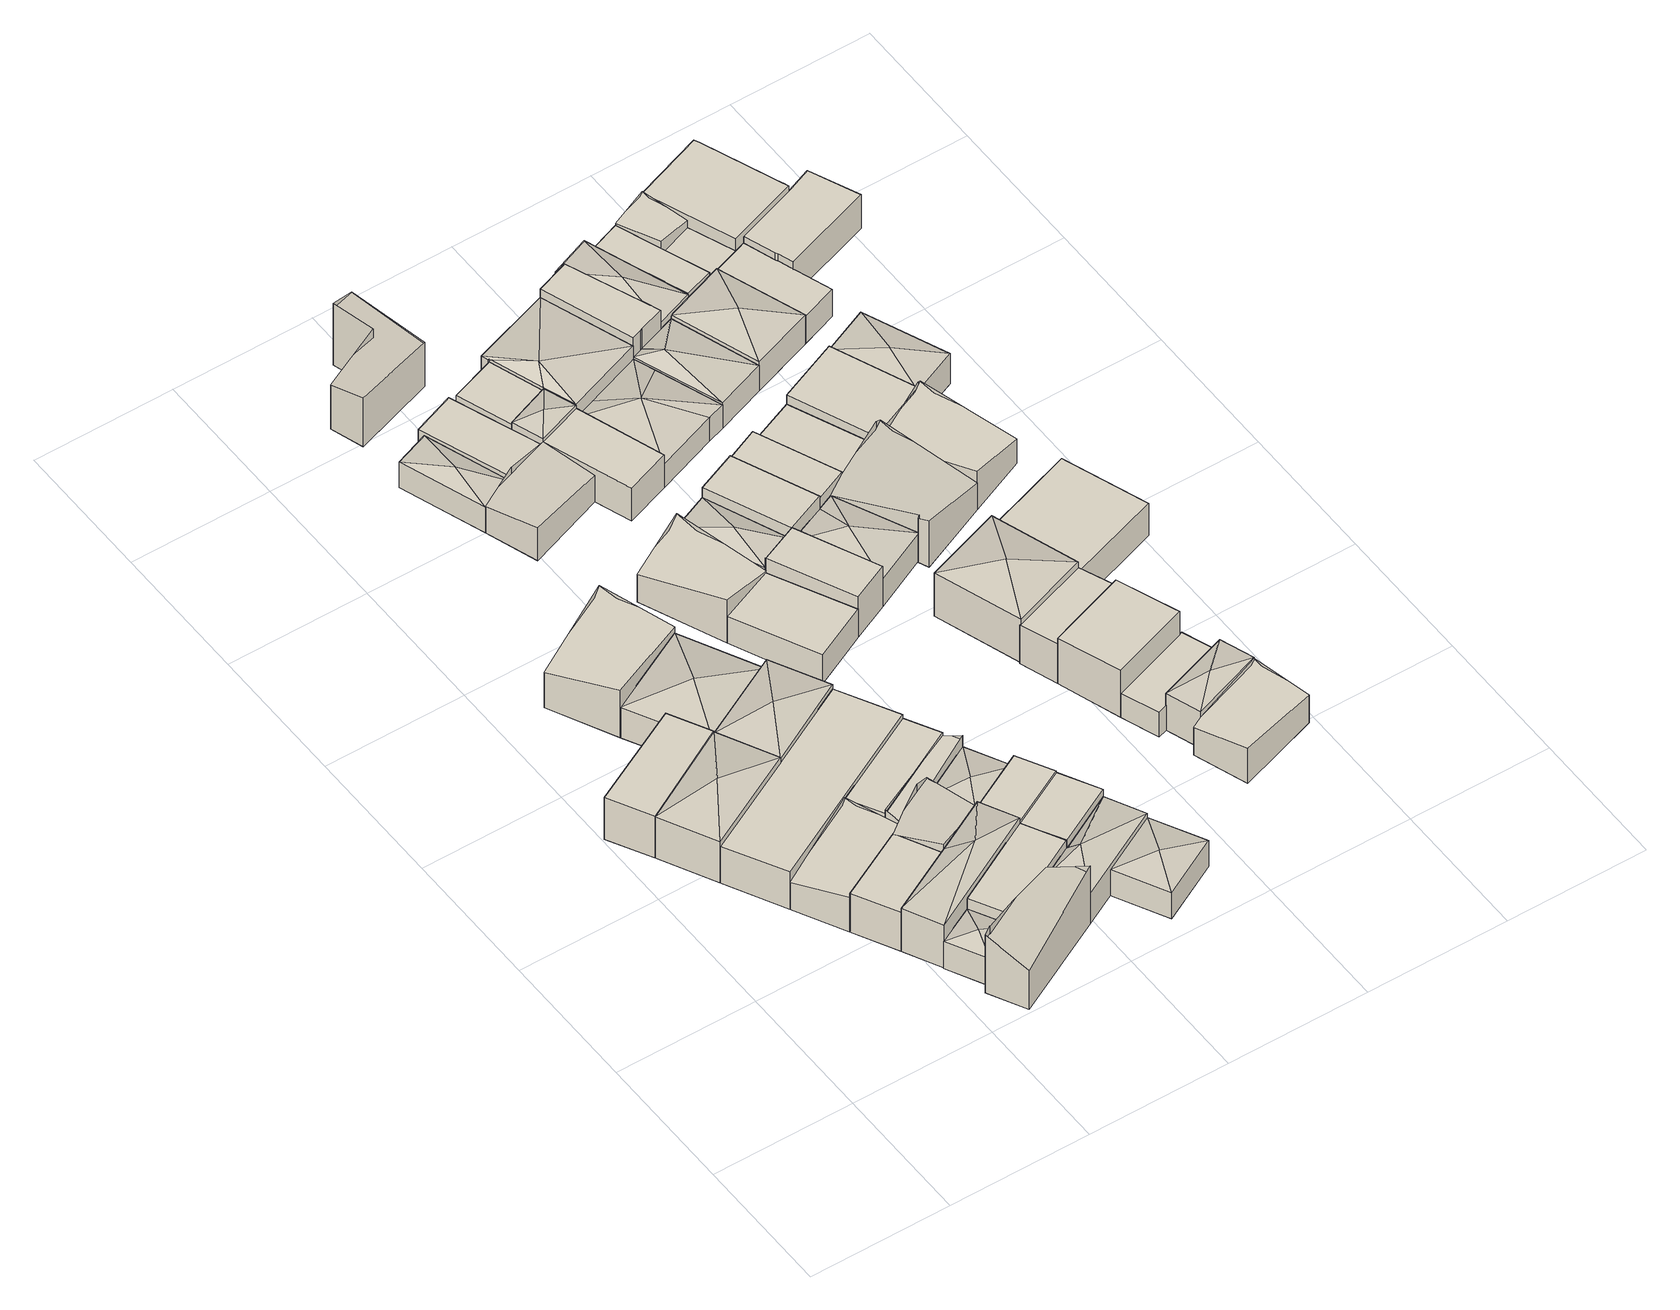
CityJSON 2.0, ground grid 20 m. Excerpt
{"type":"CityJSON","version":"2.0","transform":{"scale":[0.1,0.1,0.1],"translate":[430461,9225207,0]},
"CityObjects":{
"building1":{"type":"Building","attributes":{"Building Type":"Residential","Roof Shape":"flat","Roof Material":"Concrete Glazed Tile","Roof Material Code":1,"Roof Direction":"southwest","Building Height":7.22,"Roof Slope":7.1,"Footprint Area":100.06,"Solar PV Capacity Low":12.53,"Solar PV Capacity High":16.45,"Solar Annual Energy Low":18065,"Solar Annual Energy High":23808,"Suitable PV Area":74.79},"geometry":[{"type":"MultiSurface","lod":"2.2","boundaries":[[[0,1,2,3]],[[3,2,4,5]],[[2,1,6,4]],[[1,0,7,6]],[[0,3,5,7]],[[5,4,6,7]]]}]},
"building2":{"type":"Building","attributes":{"Building Type":"Residential","Roof Shape":"hip","Roof Material":"Concrete Glazed Tile","Roof Material Code":1,"Roof Direction":"southwest","Building Height":7.14,"Roof Slope":29,"Footprint Area":134.67,"Solar PV Capacity Low":16.86,"Solar PV Capacity High":22.15,"Solar Annual Energy Low":24314,"Solar Annual Energy High":32044,"Suitable PV Area":100.67},"geometry":[{"type":"MultiSurface","lod":"2.2","boundaries":[[[2,1,8,9]],[[9,8,10,11]],[[8,1,12,10]],[[1,2,13,12]],[[2,9,11,13]],[[11,10,14]],[[10,12,14]],[[12,13,14]],[[13,11,14]]]}]},
"building3":{"type":"Building","attributes":{"Building Type":"Residential","Roof Shape":"hip","Roof Material":"Concrete Glazed Tile","Roof Material Code":1,"Roof Direction":"southwest","Building Height":4.7,"Roof Slope":28.5,"Footprint Area":36.51,"Solar PV Capacity Low":4.57,"Solar PV Capacity High":6,"Solar Annual Energy Low":6592,"Solar Annual Energy High":8688,"Suitable PV Area":27.29},"geometry":[{"type":"MultiSurface","lod":"2.2","boundaries":[[[15,16,17,18]],[[18,17,19,20]],[[17,16,21,19]],[[16,15,22,21]],[[15,18,20,22]],[[20,19,23]],[[19,21,23]],[[21,22,23]],[[22,20,23]]]}]},
"building4":{"type":"Building","attributes":{"Building Type":"Residential","Roof Shape":"flat","Roof Material":"Concrete Glazed Tile","Roof Material Code":1,"Roof Direction":"southwest","Building Height":6.66,"Roof Slope":5.8,"Footprint Area":73.98,"Solar PV Capacity Low":9.26,"Solar PV Capacity High":12.17,"Solar Annual Energy Low":13357,"Solar Annual Energy High":17604,"Suitable PV Area":55.3},"geometry":[{"type":"MultiSurface","lod":"2.2","boundaries":[[[24,25,26,27]],[[27,26,28,29]],[[26,25,30,28]],[[25,24,31,30]],[[24,27,29,31]],[[29,28,30,31]]]}]},
"building5":{"type":"Building","attributes":{"Building Type":"Residential","Roof Shape":"gable","Roof Material":"Clay Tile Shingle","Roof Material Code":3,"Roof Direction":"southwest","Building Height":4.69,"Roof Slope":25.7,"Footprint Area":111.45,"Solar PV Capacity Low":13.95,"Solar PV Capacity High":18.33,"Solar Annual Energy Low":20122,"Solar Annual Energy High":26519,"Suitable PV Area":83.31},"geometry":[{"type":"MultiSurface","lod":"2.2","boundaries":[[[32,27,33,34]],[[34,33,35,36]],[[33,27,37,35]],[[27,32,38,37]],[[32,34,36,38]],[[36,35,37,38]]]}]},
"building6":{"type":"Building","attributes":{"Building Type":"Residential","Roof Shape":"gable","Roof Material":"Concrete Glazed Tile","Roof Material Code":1,"Roof Direction":"southwest","Building Height":6.76,"Roof Slope":34.3,"Footprint Area":91.23,"Solar PV Capacity Low":11.42,"Solar PV Capacity High":15,"Solar Annual Energy Low":16471,"Solar Annual Energy High":21708,"Suitable PV Area":68.2},"geometry":[{"type":"MultiSurface","lod":"2.2","boundaries":[[[39,17,16,40,41,42,43]],[[43,42,44,45]],[[42,41,46,44]],[[41,40,47,46]],[[40,16,48,47]],[[16,17,49,48]],[[17,39,50,49]],[[39,43,45,50]],[[45,44,46,47,48,49,50]]]}]},
"building7":{"type":"Building","attributes":{"Building Type":"Residential","Roof Shape":"hip","Roof Material":"Concrete Glazed Tile","Roof Material Code":1,"Roof Direction":"southwest","Building Height":7.37,"Roof Slope":28.5,"Footprint Area":110.51,"Solar PV Capacity Low":13.84,"Solar PV Capacity High":18.17,"Solar Annual Energy Low":19951,"Solar Annual Energy High":26294,"Suitable PV Area":82.6},"geometry":[{"type":"MultiSurface","lod":"2.2","boundaries":[[[51,25,24,52,53]],[[53,52,54,55]],[[52,24,56,54]],[[24,25,57,56]],[[25,51,58,57]],[[51,53,55,58]],[[55,54,59]],[[54,56,59]],[[56,57,59]],[[57,58,59]],[[58,55,59]]]}]},
"building8":{"type":"Building","attributes":{"Building Type":"Residential","Roof Shape":"shed","Roof Material":"Concrete Glazed Tile","Roof Material Code":1,"Roof Direction":"southwest","Building Height":6.06,"Roof Slope":10.7,"Footprint Area":266.44,"Solar PV Capacity Low":33.36,"Solar PV Capacity High":43.82,"Solar Annual Energy Low":48105,"Solar Annual Energy High":63398,"Suitable PV Area":199.17},"geometry":[{"type":"MultiSurface","lod":"2.2","boundaries":[[[8,32,60,61]],[[61,60,62,63]],[[60,32,64,62]],[[32,8,65,64]],[[8,61,63,65]],[[63,62,64,65]]]}]},
"building9":{"type":"Building","attributes":{"Building Type":"Residential","Roof Shape":"gable","Roof Material":"Clay Tile Shingle","Roof Material Code":3,"Roof Direction":"southwest","Building Height":6.12,"Roof Slope":29.1,"Footprint Area":138.44,"Solar PV Capacity Low":17.33,"Solar PV Capacity High":22.77,"Solar Annual Energy Low":24995,"Solar Annual Energy High":32941,"Suitable PV Area":103.49},"geometry":[{"type":"MultiSurface","lod":"2.2","boundaries":[[[66,67,68,69]],[[69,68,70,71]],[[68,67,72,70]],[[67,66,73,72]],[[66,69,71,73]],[[71,70,72,73]]]}]},
"building10":{"type":"Building","attributes":{"Building Type":"Residential","Roof Shape":"flat","Roof Material":"Concrete Glazed Tile","Roof Material Code":1,"Roof Direction":"southwest","Building Height":6.54,"Roof Slope":5.5,"Footprint Area":83.46,"Solar PV Capacity Low":10.45,"Solar PV Capacity High":13.73,"Solar Annual Energy Low":15069,"Solar Annual Energy High":19859,"Suitable PV Area":62.39},"geometry":[{"type":"MultiSurface","lod":"2.2","boundaries":[[[18,17,74,53]],[[53,74,75,76]],[[74,17,77,75]],[[17,18,78,77]],[[18,53,76,78]],[[76,75,77,78]]]}]},
"building11":{"type":"Building","attributes":{"Building Type":"Residential","Roof Shape":"hip","Roof Material":"Concrete Glazed Tile","Roof Material Code":1,"Roof Direction":"southwest","Building Height":5.17,"Roof Slope":25.7,"Footprint Area":166.12,"Solar PV Capacity Low":20.8,"Solar PV Capacity High":27.32,"Solar Annual Energy Low":29991,"Solar Annual Energy High":39526,"Suitable PV Area":124.17},"geometry":[{"type":"MultiSurface","lod":"2.2","boundaries":[[[79,66,2,80]],[[80,2,81,82]],[[2,66,83,81]],[[66,79,84,83]],[[79,80,82,84]],[[82,81,85]],[[81,83,85]],[[83,84,85]],[[84,82,85]]]}]},
"building12":{"type":"Building","attributes":{"Building Type":"Residential","Roof Shape":"gable","Roof Material":"Concrete Glazed Tile","Roof Material Code":1,"Roof Direction":"southwest","Building Height":6.53,"Roof Slope":32.1,"Footprint Area":57.88,"Solar PV Capacity Low":7.25,"Solar PV Capacity High":9.52,"Solar Annual Energy Low":10450,"Solar Annual Energy High":13773,"Suitable PV Area":43.27},"geometry":[{"type":"MultiSurface","lod":"2.2","boundaries":[[[26,25,51,86,87,33]],[[33,87,88,89]],[[87,86,90,88]],[[86,51,91,90]],[[51,25,92,91]],[[25,26,93,92]],[[26,33,89,93]],[[89,88,90,91,92,93]]]}]},
"building13":{"type":"Building","attributes":{"Building Type":"Residential","Roof Shape":"hip","Roof Material":"Concrete Glazed Tile","Roof Material Code":1,"Roof Direction":"southwest","Building Height":6.82,"Roof Slope":29.3,"Footprint Area":119.41,"Solar PV Capacity Low":14.95,"Solar PV Capacity High":19.64,"Solar Annual Energy Low":21559,"Solar Annual Energy High":28413,"Suitable PV Area":89.26},"geometry":[{"type":"MultiSurface","lod":"2.2","boundaries":[[[2,9,61,80]],[[80,61,94,95]],[[61,9,96,94]],[[9,2,97,96]],[[2,80,95,97]],[[95,94,98]],[[94,96,98]],[[96,97,98]],[[97,95,98]]]}]},
"building14":{"type":"Building","attributes":{"Building Type":"Residential","Roof Shape":"shed","Roof Material":"Concrete Glazed Tile","Roof Material Code":1,"Roof Direction":"southwest","Building Height":5.62,"Roof Slope":15.2,"Footprint Area":78.61,"Solar PV Capacity Low":9.84,"Solar PV Capacity High":12.93,"Solar Annual Energy Low":14193,"Solar Annual Energy High":18705,"Suitable PV Area":58.76},"geometry":[{"type":"MultiSurface","lod":"2.2","boundaries":[[[34,99,100,60]],[[60,100,101,102]],[[100,99,103,101]],[[99,34,104,103]],[[34,60,102,104]],[[102,101,103,104]]]}]},
"building15":{"type":"Building","attributes":{"Building Type":"Residential","Roof Shape":"gable","Roof Material":"Concrete Glazed Tile","Roof Material Code":1,"Roof Direction":"southwest","Building Height":5.15,"Roof Slope":31.9,"Footprint Area":39.58,"Solar PV Capacity Low":4.96,"Solar PV Capacity High":6.51,"Solar Annual Energy Low":7145,"Solar Annual Energy High":9417,"Suitable PV Area":29.58},"geometry":[{"type":"MultiSurface","lod":"2.2","boundaries":[[[99,33,105,100]],[[100,105,106,107]],[[105,33,108,106]],[[33,99,109,108]],[[99,100,107,109]],[[107,106,108,109]]]}]},
"building16":{"type":"Building","attributes":{"Building Type":"Residential","Roof Shape":"hip","Roof Material":"Concrete Glazed Tile","Roof Material Code":1,"Roof Direction":"southwest","Building Height":4.64,"Roof Slope":23.1,"Footprint Area":63.5,"Solar PV Capacity Low":7.95,"Solar PV Capacity High":10.44,"Solar Annual Energy Low":11464,"Solar Annual Energy High":15109,"Suitable PV Area":47.47},"geometry":[{"type":"MultiSurface","lod":"2.2","boundaries":[[[51,110,105,86]],[[86,105,111,112]],[[105,110,113,111]],[[110,51,114,113]],[[51,86,112,114]],[[112,111,115]],[[111,113,115]],[[113,114,115]],[[114,112,115]]]}]},
"building17":{"type":"Building","attributes":{"Building Type":"Residential","Roof Shape":"hip","Roof Material":"Concrete Glazed Tile","Roof Material Code":1,"Roof Direction":"southwest","Building Height":5.15,"Roof Slope":29,"Footprint Area":85.55,"Solar PV Capacity Low":10.71,"Solar PV Capacity High":14.07,"Solar Annual Energy Low":15446,"Solar Annual Energy High":20356,"Suitable PV Area":63.95},"geometry":[{"type":"MultiSurface","lod":"2.2","boundaries":[[[39,43,116,117,118,74]],[[74,118,119,120]],[[118,117,121,119]],[[117,116,122,121]],[[116,43,123,122]],[[43,39,124,123]],[[39,74,120,124]],[[120,119,125]],[[119,121,125]],[[121,122,125]],[[122,123,125]],[[123,124,125]],[[124,120,125]]]}]},
"building18":{"type":"Building","attributes":{"Building Type":"Residential","Roof Shape":"shed","Roof Material":"Concrete Glazed Tile","Roof Material Code":1,"Roof Direction":"southwest","Building Height":6.36,"Roof Slope":17.8,"Footprint Area":52.73,"Solar PV Capacity Low":6.6,"Solar PV Capacity High":8.67,"Solar Annual Energy Low":9520,"Solar Annual Energy High":12547,"Suitable PV Area":39.42},"geometry":[{"type":"MultiSurface","lod":"2.2","boundaries":[[[53,126,110,51]],[[51,110,127,91]],[[110,126,128,127]],[[126,53,129,128]],[[53,51,91,129]],[[91,127,128,129]]]}]},
"building19":{"type":"Building","attributes":{"Building Type":"Residential","Roof Shape":"hip","Roof Material":"Concrete Glazed Tile","Roof Material Code":1,"Roof Direction":"southwest","Building Height":4.36,"Roof Slope":28.6,"Footprint Area":65.88,"Solar PV Capacity Low":8.25,"Solar PV Capacity High":10.83,"Solar Annual Energy Low":11894,"Solar Annual Energy High":15675,"Suitable PV Area":49.24},"geometry":[{"type":"MultiSurface","lod":"2.2","boundaries":[[[130,131,132,133]],[[133,132,134,135]],[[132,131,136,134]],[[131,130,137,136]],[[130,133,135,137]],[[135,134,138]],[[134,136,138]],[[136,137,138]],[[137,135,138]]]}]},
"building20":{"type":"Building","attributes":{"Building Type":"Residential","Roof Shape":"shed","Roof Material":"Concrete Glazed Tile","Roof Material Code":1,"Roof Direction":"southwest","Building Height":6.28,"Roof Slope":16.5,"Footprint Area":58.04,"Solar PV Capacity Low":7.27,"Solar PV Capacity High":9.55,"Solar Annual Energy Low":10479,"Solar Annual Energy High":13811,"Suitable PV Area":43.39},"geometry":[{"type":"MultiSurface","lod":"2.2","boundaries":[[[118,117,126,53]],[[53,126,139,140]],[[126,117,141,139]],[[117,118,142,141]],[[118,53,140,142]],[[140,139,141,142]]]}]},
"building21":{"type":"Building","attributes":{"Building Type":"Residential","Roof Shape":"gable","Roof Material":"Concrete Glazed Tile","Roof Material Code":1,"Roof Direction":"southwest","Building Height":6.66,"Roof Slope":31.7,"Footprint Area":0,"Solar PV Capacity Low":0,"Solar PV Capacity High":0,"Solar Annual Energy Low":0,"Solar Annual Energy High":0,"Suitable PV Area":0}},
"building22":{"type":"Building","attributes":{"Building Type":"Residential","Roof Shape":"gable","Roof Material":"Concrete Glazed Tile","Roof Material Code":1,"Roof Direction":"southwest","Building Height":5.97,"Roof Slope":31.6,"Footprint Area":0,"Solar PV Capacity Low":0,"Solar PV Capacity High":0,"Solar Annual Energy Low":0,"Solar Annual Energy High":0,"Suitable PV Area":0}},
"building23":{"type":"Building","attributes":{"Building Type":"Residential","Roof Shape":"hip","Roof Material":"Concrete Glazed Tile","Roof Material Code":1,"Roof Direction":"southwest","Building Height":6.61,"Roof Slope":23.2,"Footprint Area":0,"Solar PV Capacity Low":0,"Solar PV Capacity High":0,"Solar Annual Energy Low":0,"Solar Annual Energy High":0,"Suitable PV Area":0}},
"building24":{"type":"Building","attributes":{"Building Type":"Residential","Roof Shape":"hip","Roof Material":"Concrete Glazed Tile","Roof Material Code":1,"Roof Direction":"southwest","Building Height":4.48,"Roof Slope":21.3,"Footprint Area":77.78,"Solar PV Capacity Low":9.74,"Solar PV Capacity High":12.79,"Solar Annual Energy Low":14043,"Solar Annual Energy High":18508,"Suitable PV Area":58.14},"geometry":[{"type":"MultiSurface","lod":"2.2","boundaries":[[[143,144,116,145]],[[145,116,146,147]],[[116,144,148,146]],[[144,143,149,148]],[[143,145,147,149]],[[147,146,150]],[[146,148,150]],[[148,149,150]],[[149,147,150]]]}]},
"building25":{"type":"Building","attributes":{"Building Type":"Residential","Roof Shape":"gable","Roof Material":"Concrete Glazed Tile","Roof Material Code":1,"Roof Direction":"southwest","Building Height":4.59,"Roof Slope":31.4,"Footprint Area":87.27,"Solar PV Capacity Low":10.93,"Solar PV Capacity High":14.35,"Solar Annual Energy Low":15757,"Solar Annual Energy High":20766,"Suitable PV Area":65.24},"geometry":[{"type":"MultiSurface","lod":"2.2","boundaries":[[[151,133,132,152,153]],[[153,152,154,155]],[[152,132,156,154]],[[132,133,157,156]],[[133,151,158,157]],[[151,153,155,158]],[[155,154,156,157,158]]]}]},
"building26":{"type":"Building","attributes":{"Building Type":"Residential","Roof Shape":"gable","Roof Material":"Concrete Glazed Tile","Roof Material Code":1,"Roof Direction":"southwest","Building Height":4.73,"Roof Slope":32.1,"Footprint Area":107.99,"Solar PV Capacity Low":13.52,"Solar PV Capacity High":17.76,"Solar Annual Energy Low":19497,"Solar Annual Energy High":25696,"Suitable PV Area":80.72},"geometry":[{"type":"MultiSurface","lod":"2.2","boundaries":[[[159,160,161,162]],[[162,161,163,164]],[[161,160,165,163]],[[160,159,166,165]],[[159,162,164,166]],[[164,163,165,166]]]}]},
"building27":{"type":"Building","attributes":{"Building Type":"Residential","Roof Shape":"shed","Roof Material":"Concrete Glazed Tile","Roof Material Code":1,"Roof Direction":"southwest","Building Height":4.91,"Roof Slope":13.6,"Footprint Area":85.07,"Solar PV Capacity Low":10.65,"Solar PV Capacity High":13.99,"Solar Annual Energy Low":15358,"Solar Annual Energy High":20241,"Suitable PV Area":63.59},"geometry":[{"type":"MultiSurface","lod":"2.2","boundaries":[[[167,168,133,151]],[[151,133,169,170]],[[133,168,171,169]],[[168,167,172,171]],[[167,151,170,172]],[[170,169,171,172]]]}]},
"building28":{"type":"Building","attributes":{"Building Type":"Residential","Roof Shape":"gable","Roof Material":"Concrete Glazed Tile","Roof Material Code":1,"Roof Direction":"southwest","Building Height":7.6,"Roof Slope":30.1,"Footprint Area":79.8,"Solar PV Capacity Low":9.99,"Solar PV Capacity High":13.12,"Solar Annual Energy Low":14407,"Solar Annual Energy High":18987,"Suitable PV Area":59.65},"geometry":[{"type":"MultiSurface","lod":"2.2","boundaries":[[[173,174,175,176,177,178]],[[178,177,179,180]],[[177,176,181,179]],[[176,175,182,181]],[[175,174,183,182]],[[174,173,184,183]],[[173,178,180,184]],[[180,179,181,182,183,184]]]}]},
"building29":{"type":"Building","attributes":{"Building Type":"Residential","Roof Shape":"shed","Roof Material":"Concrete Glazed Tile","Roof Material Code":1,"Roof Direction":"southwest","Building Height":4.52,"Roof Slope":18.9,"Footprint Area":108.97,"Solar PV Capacity Low":13.64,"Solar PV Capacity High":17.92,"Solar Annual Energy Low":19674,"Solar Annual Energy High":25929,"Suitable PV Area":81.46},"geometry":[{"type":"MultiSurface","lod":"2.2","boundaries":[[[185,159,186,187]],[[187,186,188,189]],[[186,159,190,188]],[[159,185,191,190]],[[185,187,189,191]],[[189,188,190,191]]]}]},
"building30":{"type":"Building","attributes":{"Building Type":"Residential","Roof Shape":"flat","Roof Material":"Concrete Glazed Tile","Roof Material Code":1,"Roof Direction":"southwest","Building Height":5.79,"Roof Slope":15,"Footprint Area":53,"Solar PV Capacity Low":6.64,"Solar PV Capacity High":8.72,"Solar Annual Energy Low":9570,"Solar Annual Energy High":12612,"Suitable PV Area":39.62},"geometry":[{"type":"MultiSurface","lod":"2.2","boundaries":[[[192,193,194,195]],[[195,194,196,197]],[[194,193,198,196]],[[193,192,199,198]],[[192,195,197,199]],[[197,196,198,199]]]}]},
"building31":{"type":"Building","attributes":{"Building Type":"Residential","Roof Shape":"hip","Roof Material":"Concrete Glazed Tile","Roof Material Code":1,"Roof Direction":"southwest","Building Height":5.12,"Roof Slope":25.6,"Footprint Area":70.3,"Solar PV Capacity Low":8.8,"Solar PV Capacity High":11.56,"Solar Annual Energy Low":12692,"Solar Annual Energy High":16727,"Suitable PV Area":52.55},"geometry":[{"type":"MultiSurface","lod":"2.2","boundaries":[[[160,200,201,161]],[[161,201,202,203]],[[201,200,204,202]],[[200,160,205,204]],[[160,161,203,205]],[[203,202,206]],[[202,204,206]],[[204,205,206]],[[205,203,206]]]}]},
"building32":{"type":"Building","attributes":{"Building Type":"Residential","Roof Shape":"hip","Roof Material":"Concrete Glazed Tile","Roof Material Code":1,"Roof Direction":"southwest","Building Height":6.24,"Roof Slope":26.4,"Footprint Area":30.41,"Solar PV Capacity Low":3.81,"Solar PV Capacity High":5,"Solar Annual Energy Low":5490,"Solar Annual Energy High":7236,"Suitable PV Area":22.73},"geometry":[{"type":"MultiSurface","lod":"2.2","boundaries":[[[151,207,195,194]],[[194,195,208,209]],[[195,207,210,208]],[[207,151,211,210]],[[151,194,209,211]],[[209,208,212]],[[208,210,212]],[[210,211,212]],[[211,209,212]]]}]},
"building33":{"type":"Building","attributes":{"Building Type":"Residential","Roof Shape":"flat","Roof Material":"Concrete Glazed Tile","Roof Material Code":1,"Roof Direction":"southwest","Building Height":5.7,"Roof Slope":5,"Footprint Area":85.39,"Solar PV Capacity Low":10.69,"Solar PV Capacity High":14.04,"Solar Annual Energy Low":15417,"Solar Annual Energy High":20318,"Suitable PV Area":63.83},"geometry":[{"type":"MultiSurface","lod":"2.2","boundaries":[[[207,151,213,214]],[[214,213,215,216]],[[213,151,158,215]],[[151,207,217,158]],[[207,214,216,217]],[[216,215,158,217]]]}]},
"building34":{"type":"Building","attributes":{"Building Type":"Residential","Roof Shape":"flat","Roof Material":"Concrete Glazed Tile","Roof Material Code":1,"Roof Direction":"southwest","Building Height":7.03,"Roof Slope":7.8,"Footprint Area":72.54,"Solar PV Capacity Low":9.08,"Solar PV Capacity High":11.93,"Solar Annual Energy Low":13097,"Solar Annual Energy High":17260,"Suitable PV Area":54.22},"geometry":[{"type":"MultiSurface","lod":"2.2","boundaries":[[[187,218,219,200,160,185]],[[185,160,220,221]],[[160,200,222,220]],[[200,219,223,222]],[[219,218,224,223]],[[218,187,225,224]],[[187,185,221,225]],[[221,220,222,223,224,225]]]}]},
"building35":{"type":"Building","attributes":{"Building Type":"Residential","Roof Shape":"shed","Roof Material":"Concrete Glazed Tile","Roof Material Code":1,"Roof Direction":"southwest","Building Height":6.71,"Roof Slope":15.2,"Footprint Area":77.16,"Solar PV Capacity Low":9.66,"Solar PV Capacity High":12.69,"Solar Annual Energy Low":13931,"Solar Annual Energy High":18360,"Suitable PV Area":57.68},"geometry":[{"type":"MultiSurface","lod":"2.2","boundaries":[[[200,226,227,201]],[[201,227,228,229]],[[227,226,230,228]],[[226,200,222,230]],[[200,201,229,222]],[[229,228,230,222]]]}]},
"building36":{"type":"Building","attributes":{"Building Type":"Residential","Roof Shape":"hip","Roof Material":"Concrete Glazed Tile","Roof Material Code":1,"Roof Direction":"southwest","Building Height":4.69,"Roof Slope":21.3,"Footprint Area":104.84,"Solar PV Capacity Low":13.13,"Solar PV Capacity High":17.24,"Solar Annual Energy Low":18928,"Solar Annual Energy High":24946,"Suitable PV Area":78.37},"geometry":[{"type":"MultiSurface","lod":"2.2","boundaries":[[[218,231,232,226,219]],[[219,226,233,234]],[[226,232,235,233]],[[232,231,236,235]],[[231,218,237,236]],[[218,219,234,237]],[[234,233,238]],[[233,235,238]],[[235,236,238]],[[236,237,238]],[[237,234,238]]]}]},
"building37":{"type":"Building","attributes":{"Building Type":"Residential","Roof Shape":"hip","Roof Material":"Concrete Glazed Tile","Roof Material Code":1,"Roof Direction":"southwest","Building Height":6.26,"Roof Slope":22.2,"Footprint Area":157.54,"Solar PV Capacity Low":19.72,"Solar PV Capacity High":25.91,"Solar Annual Energy Low":28443,"Solar Annual Energy High":37485,"Suitable PV Area":117.76},"geometry":[{"type":"MultiSurface","lod":"2.2","boundaries":[[[239,192,195,240,195,207,241,242,243]],[[243,242,244,245]],[[242,241,246,244]],[[241,207,247,246]],[[207,195,248,247]],[[195,240,249,248]],[[195,192,250,248]],[[192,239,251,250]],[[239,243,245,251]],[[245,244,252]],[[244,246,252]],[[246,247,252]],[[247,248,252]],[[248,249,252]],[[248,250,252]],[[250,251,252]],[[251,245,252]]]}]},
"building38":{"type":"Building","attributes":{"Building Type":"Residential","Roof Shape":"hip","Roof Material":"Concrete Glazed Tile","Roof Material Code":1,"Roof Direction":"southwest","Building Height":4.11,"Roof Slope":25.6,"Footprint Area":149.83,"Solar PV Capacity Low":18.76,"Solar PV Capacity High":24.64,"Solar Annual Energy Low":27051,"Solar Annual Energy High":35651,"Suitable PV Area":112},"geometry":[{"type":"MultiSurface","lod":"2.2","boundaries":[[[241,253,207,214,254,255,256]],[[256,255,257,258]],[[255,254,259,257]],[[254,214,260,259]],[[214,207,261,260]],[[207,253,262,261]],[[253,241,263,262]],[[241,256,258,263]],[[258,257,264]],[[257,259,264]],[[259,260,264]],[[260,261,264]],[[261,262,264]],[[262,263,264]],[[263,258,264]]]}]},
"building39":{"type":"Building","attributes":{"Building Type":"Residential","Roof Shape":"shed","Roof Material":"Concrete Glazed Tile","Roof Material Code":1,"Roof Direction":"southwest","Building Height":6.29,"Roof Slope":13.5,"Footprint Area":62.12,"Solar PV Capacity Low":7.78,"Solar PV Capacity High":10.22,"Solar Annual Energy Low":11216,"Solar Annual Energy High":14781,"Suitable PV Area":46.44},"geometry":[{"type":"MultiSurface","lod":"2.2","boundaries":[[[226,265,266,227]],[[227,266,267,268]],[[266,265,269,267]],[[265,226,270,269]],[[226,227,268,270]],[[268,267,269,270]]]}]},
"building40":{"type":"Building","attributes":{"Building Type":"Residential","Roof Shape":"hip","Roof Material":"Clay Tile Shingle","Roof Material Code":3,"Roof Direction":"southwest","Building Height":7.52,"Roof Slope":26.1,"Footprint Area":145.52,"Solar PV Capacity Low":18.22,"Solar PV Capacity High":23.93,"Solar Annual Energy Low":26274,"Solar Annual Energy High":34626,"Suitable PV Area":108.78},"geometry":[{"type":"MultiSurface","lod":"2.2","boundaries":[[[271,272,273,274]],[[274,273,275,276]],[[273,272,277,275]],[[272,271,278,277]],[[271,274,276,278]],[[276,275,279]],[[275,277,279]],[[277,278,279]],[[278,276,279]]]}]},
"building41":{"type":"Building","attributes":{"Building Type":"Residential","Roof Shape":"shed","Roof Material":"Concrete Glazed Tile","Roof Material Code":1,"Roof Direction":"southwest","Building Height":6.63,"Roof Slope":15.8,"Footprint Area":63.81,"Solar PV Capacity Low":7.99,"Solar PV Capacity High":10.49,"Solar Annual Energy Low":11521,"Solar Annual Energy High":15183,"Suitable PV Area":47.7},"geometry":[{"type":"MultiSurface","lod":"2.2","boundaries":[[[280,281,282,283,274,273,284]],[[284,273,285,286]],[[273,274,287,285]],[[274,283,288,287]],[[283,282,289,288]],[[282,281,290,289]],[[281,280,291,290]],[[280,284,286,291]],[[286,285,287,288,289,290,291]]]}]},
"building42":{"type":"Building","attributes":{"Building Type":"Residential","Roof Shape":"shed","Roof Material":"Concrete Glazed Tile","Roof Material Code":1,"Roof Direction":"southwest","Building Height":7.7,"Roof Slope":19.2,"Footprint Area":108.54,"Solar PV Capacity Low":13.59,"Solar PV Capacity High":17.85,"Solar Annual Energy Low":19596,"Solar Annual Energy High":25825,"Suitable PV Area":81.13},"geometry":[{"type":"MultiSurface","lod":"2.2","boundaries":[[[292,293,283,282,281,280]],[[280,281,294,295]],[[281,282,296,294]],[[282,283,297,296]],[[283,293,298,297]],[[293,292,299,298]],[[292,280,295,299]],[[295,294,296,297,298,299]]]}]},
"building43":{"type":"Building","attributes":{"Building Type":"Residential","Roof Shape":"shed","Roof Material":"Concrete Glazed Tile","Roof Material Code":1,"Roof Direction":"southwest","Building Height":4.01,"Roof Slope":17.8,"Footprint Area":67.8,"Solar PV Capacity Low":8.49,"Solar PV Capacity High":11.15,"Solar Annual Energy Low":12241,"Solar Annual Energy High":16132,"Suitable PV Area":50.68},"geometry":[{"type":"MultiSurface","lod":"2.2","boundaries":[[[300,292,301,302,303,304]],[[304,303,305,306]],[[303,302,307,305]],[[302,301,308,307]],[[301,292,309,308]],[[292,300,310,309]],[[300,304,306,310]],[[306,305,307,308,309,310]]]}]},
"building44":{"type":"Building","attributes":{"Building Type":"Residential","Roof Shape":"gable","Roof Material":"Concrete Glazed Tile","Roof Material Code":1,"Roof Direction":"southwest","Building Height":4.84,"Roof Slope":33.7,"Footprint Area":95.24,"Solar PV Capacity Low":11.93,"Solar PV Capacity High":15.66,"Solar Annual Energy Low":17196,"Solar Annual Energy High":22662,"Suitable PV Area":71.19},"geometry":[{"type":"MultiSurface","lod":"2.2","boundaries":[[[311,312,313,314,315]],[[315,314,316,317]],[[314,313,318,316]],[[313,312,319,318]],[[312,311,320,319]],[[311,315,317,320]],[[317,316,318,319,320]]]}]},
"building45":{"type":"Building","attributes":{"Building Type":"Residential","Roof Shape":"hip","Roof Material":"Concrete Glazed Tile","Roof Material Code":1,"Roof Direction":"southwest","Building Height":6.32,"Roof Slope":27.2,"Footprint Area":54.9,"Solar PV Capacity Low":6.87,"Solar PV Capacity High":9.03,"Solar Annual Energy Low":9911,"Solar Annual Energy High":13062,"Suitable PV Area":41.04},"geometry":[{"type":"MultiSurface","lod":"2.2","boundaries":[[[304,303,313,312]],[[312,313,321,322]],[[313,303,323,321]],[[303,304,324,323]],[[304,312,322,324]],[[322,321,325]],[[321,323,325]],[[323,324,325]],[[324,322,325]]]}]},
"building46":{"type":"Building","attributes":{"Building Type":"Residential","Roof Shape":"shed","Roof Material":"Concrete Glazed Tile","Roof Material Code":1,"Roof Direction":"southwest","Building Height":4.24,"Roof Slope":11.6,"Footprint Area":94.05,"Solar PV Capacity Low":11.78,"Solar PV Capacity High":15.47,"Solar Annual Energy Low":16979,"Solar Annual Energy High":22377,"Suitable PV Area":70.3},"geometry":[{"type":"MultiSurface","lod":"2.2","boundaries":[[[265,326,327,266]],[[266,327,328,329]],[[327,326,330,328]],[[326,265,331,330]],[[265,266,329,331]],[[329,328,330,331]]]}]},
"building47":{"type":"Building","attributes":{"Building Type":"Residential","Roof Shape":"flat","Roof Material":"Concrete Glazed Tile","Roof Material Code":1,"Roof Direction":"southwest","Building Height":7.73,"Roof Slope":12.3,"Footprint Area":69.91,"Solar PV Capacity Low":8.75,"Solar PV Capacity High":11.5,"Solar Annual Energy Low":12622,"Solar Annual Energy High":16635,"Suitable PV Area":52.26},"geometry":[{"type":"MultiSurface","lod":"2.2","boundaries":[[[332,333,332,334,242,241,335,336]],[[336,335,337,338]],[[335,241,339,337]],[[241,242,340,339]],[[242,334,341,340]],[[334,332,342,341]],[[332,333,343,342]],[[332,336,338,342]],[[338,337,339,340,341,342,343,342]]]}]},
"building48":{"type":"Building","attributes":{"Building Type":"Residential","Roof Shape":"gable","Roof Material":"Concrete Glazed Tile","Roof Material Code":1,"Roof Direction":"southwest","Building Height":4.7,"Roof Slope":33.9,"Footprint Area":144.46,"Solar PV Capacity Low":18.09,"Solar PV Capacity High":23.76,"Solar Annual Energy Low":26082,"Solar Annual Energy High":34373,"Suitable PV Area":107.99},"geometry":[{"type":"MultiSurface","lod":"2.2","boundaries":[[[344,326,265,232,231,345,346,347]],[[347,346,348,349]],[[346,345,350,348]],[[345,231,351,350]],[[231,232,235,351]],[[232,265,352,235]],[[265,326,353,352]],[[326,344,354,353]],[[344,347,349,354]],[[349,348,350,351,235,352,353,354]]]}]},
"building49":{"type":"Building","attributes":{"Building Type":"Residential","Roof Shape":"hip","Roof Material":"Concrete Glazed Tile","Roof Material Code":1,"Roof Direction":"southwest","Building Height":4.36,"Roof Slope":26.3,"Footprint Area":96.65,"Solar PV Capacity Low":12.1,"Solar PV Capacity High":15.89,"Solar Annual Energy Low":17449,"Solar Annual Energy High":22997,"Suitable PV Area":72.24},"geometry":[{"type":"MultiSurface","lod":"2.2","boundaries":[[[335,241,255,355,356,336,335,241]],[[241,335,357,358]],[[335,336,359,357]],[[336,356,360,359]],[[356,355,361,360]],[[355,255,362,361]],[[255,241,358,362]],[[358,357,363]],[[357,359,363]],[[359,360,363]],[[360,361,363]],[[361,362,363]],[[362,358,363]]]}]},
"building50":{"type":"Building","attributes":{"Building Type":"Residential","Roof Shape":"hip","Roof Material":"Concrete Glazed Tile","Roof Material Code":1,"Roof Direction":"southwest","Building Height":5.54,"Roof Slope":28.2,"Footprint Area":87.14,"Solar PV Capacity Low":10.91,"Solar PV Capacity High":14.33,"Solar Annual Energy Low":15732,"Solar Annual Energy High":20733,"Suitable PV Area":65.13},"geometry":[{"type":"MultiSurface","lod":"2.2","boundaries":[[[364,332,365,366]],[[366,365,367,368]],[[365,332,369,367]],[[332,364,370,369]],[[364,366,368,370]],[[368,367,371]],[[367,369,371]],[[369,370,371]],[[370,368,371]]]}]},
"building51":{"type":"Building","attributes":{"Building Type":"Residential","Roof Shape":"flat","Roof Material":"Concrete Glazed Tile","Roof Material Code":1,"Roof Direction":"southwest","Building Height":5.79,"Roof Slope":12.9,"Footprint Area":116.43,"Solar PV Capacity Low":14.58,"Solar PV Capacity High":19.15,"Solar Annual Energy Low":21020,"Solar Annual Energy High":27703,"Suitable PV Area":87.03},"geometry":[{"type":"MultiSurface","lod":"2.2","boundaries":[[[326,372,373,327]],[[327,373,374,375]],[[373,372,376,374]],[[372,326,377,376]],[[326,327,375,377]],[[375,374,376,377]]]}]},
"building52":{"type":"Building","attributes":{"Building Type":"Residential","Roof Shape":"shed","Roof Material":"Concrete Glazed Tile","Roof Material Code":1,"Roof Direction":"southwest","Building Height":5.33,"Roof Slope":11.9,"Footprint Area":175.88,"Solar PV Capacity Low":22.02,"Solar PV Capacity High":28.92,"Solar Annual Energy Low":31754,"Solar Annual Energy High":41849,"Suitable PV Area":131.47},"geometry":[{"type":"MultiSurface","lod":"2.2","boundaries":[[[378,271,274,379]],[[379,274,380,381]],[[274,271,382,380]],[[271,378,383,382]],[[378,379,381,383]],[[381,380,382,383]]]}]},
"building53":{"type":"Building","attributes":{"Building Type":"Residential","Roof Shape":"hip","Roof Material":"Concrete Glazed Tile","Roof Material Code":1,"Roof Direction":"southwest","Building Height":4.97,"Roof Slope":26,"Footprint Area":119,"Solar PV Capacity Low":14.9,"Solar PV Capacity High":19.57,"Solar Annual Energy Low":21484,"Solar Annual Energy High":28314,"Suitable PV Area":88.95},"geometry":[{"type":"MultiSurface","lod":"2.2","boundaries":[[[355,384,385,356]],[[356,385,386,387]],[[385,384,388,386]],[[384,355,389,388]],[[355,356,387,389]],[[387,386,390]],[[386,388,390]],[[388,389,390]],[[389,387,390]]]}]},
"building54":{"type":"Building","attributes":{"Building Type":"Residential","Roof Shape":"gable","Roof Material":"Concrete Glazed Tile","Roof Material Code":1,"Roof Direction":"southwest","Building Height":4.25,"Roof Slope":27.2,"Footprint Area":118.66,"Solar PV Capacity Low":14.86,"Solar PV Capacity High":19.51,"Solar Annual Energy Low":21424,"Solar Annual Energy High":28235,"Suitable PV Area":88.7},"geometry":[{"type":"MultiSurface","lod":"2.2","boundaries":[[[347,391,392,372,344]],[[344,372,393,394]],[[372,392,395,393]],[[392,391,396,395]],[[391,347,397,396]],[[347,344,394,397]],[[394,393,395,396,397]]]}]},
"building55":{"type":"Building","attributes":{"Building Type":"Residential","Roof Shape":"shed","Roof Material":"Concrete Glazed Tile","Roof Material Code":1,"Roof Direction":"southwest","Building Height":5.41,"Roof Slope":16.4,"Footprint Area":56.67,"Solar PV Capacity Low":7.1,"Solar PV Capacity High":9.32,"Solar Annual Energy Low":10232,"Solar Annual Energy High":13484,"Suitable PV Area":42.36},"geometry":[{"type":"MultiSurface","lod":"2.2","boundaries":[[[398,399,400,401,402,403,365]],[[365,403,404,405]],[[403,402,406,404]],[[402,401,407,406]],[[401,400,408,407]],[[400,399,409,408]],[[399,398,410,409]],[[398,365,405,410]],[[405,404,406,407,408,409,410]]]}]},
"building56":{"type":"Building","attributes":{"Building Type":"Residential","Roof Shape":"gable","Roof Material":"Concrete Glazed Tile","Roof Material Code":1,"Roof Direction":"southwest","Building Height":5.7,"Roof Slope":26.3,"Footprint Area":34.61,"Solar PV Capacity Low":4.33,"Solar PV Capacity High":5.69,"Solar Annual Energy Low":6249,"Solar Annual Energy High":8235,"Suitable PV Area":25.87},"geometry":[{"type":"MultiSurface","lod":"2.2","boundaries":[[[411,400,399,412]],[[412,399,413,414]],[[399,400,415,413]],[[400,411,416,415]],[[411,412,414,416]],[[414,413,415,416]]]}]},
"building57":{"type":"Building","attributes":{"Building Type":"Residential","Roof Shape":"shed","Roof Material":"Concrete Glazed Tile","Roof Material Code":1,"Roof Direction":"southwest","Building Height":4.48,"Roof Slope":17.4,"Footprint Area":36.73,"Solar PV Capacity Low":4.6,"Solar PV Capacity High":6.04,"Solar Annual Energy Low":6631,"Solar Annual Energy High":8739,"Suitable PV Area":27.45},"geometry":[{"type":"MultiSurface","lod":"2.2","boundaries":[[[412,399,398,417,385,418,419]],[[419,418,420,421]],[[418,385,422,420]],[[385,417,423,422]],[[417,398,424,423]],[[398,399,425,424]],[[399,412,426,425]],[[412,419,421,426]],[[421,420,422,423,424,425,426]]]}]},
"building58":{"type":"Building","attributes":{"Building Type":"Residential","Roof Shape":"hip","Roof Material":"Concrete Glazed Tile","Roof Material Code":1,"Roof Direction":"southwest","Building Height":5.16,"Roof Slope":20.7,"Footprint Area":87.73,"Solar PV Capacity Low":10.98,"Solar PV Capacity High":14.43,"Solar Annual Energy Low":15840,"Solar Annual Energy High":20875,"Suitable PV Area":65.58},"geometry":[{"type":"MultiSurface","lod":"2.2","boundaries":[[[372,427,428,373]],[[373,428,429,430]],[[428,427,431,429]],[[427,372,432,431]],[[372,373,430,432]],[[430,429,433]],[[429,431,433]],[[431,432,433]],[[432,430,433]]]}]},
"building59":{"type":"Building","attributes":{"Building Type":"Residential","Roof Shape":"flat","Roof Material":"Concrete Glazed Tile","Roof Material Code":1,"Roof Direction":"southwest","Building Height":4.66,"Roof Slope":9.6,"Footprint Area":69.01,"Solar PV Capacity Low":8.64,"Solar PV Capacity High":11.35,"Solar Annual Energy Low":12460,"Solar Annual Energy High":16421,"Suitable PV Area":51.59},"geometry":[{"type":"MultiSurface","lod":"2.2","boundaries":[[[434,385,384,435,436,437,436,438]],[[438,436,439,440]],[[436,437,441,439]],[[436,435,442,439]],[[435,384,443,442]],[[384,385,422,443]],[[385,434,444,422]],[[434,438,440,444]],[[440,439,441,439,442,443,422,444]]]}]},
"building60":{"type":"Building","attributes":{"Building Type":"Residential","Roof Shape":"shed","Roof Material":"Asbestos Sheet","Roof Material Code":4,"Roof Direction":"southwest","Building Height":6.31,"Roof Slope":13.9,"Footprint Area":143.64,"Solar PV Capacity Low":17.99,"Solar PV Capacity High":23.62,"Solar Annual Energy Low":25934,"Solar Annual Energy High":34179,"Suitable PV Area":107.37},"geometry":[{"type":"MultiSurface","lod":"2.2","boundaries":[[[445,411,419,446,447,446,448]],[[448,446,449,450]],[[446,447,451,449]],[[446,419,452,449]],[[419,411,453,452]],[[411,445,454,453]],[[445,448,450,454]],[[449,451,449,452,453,454,450]]]}]},
"building61":{"type":"Building","attributes":{"Building Type":"Residential","Roof Shape":"shed","Roof Material":"Asbestos Sheet","Roof Material Code":4,"Roof Direction":"southwest","Building Height":5.66,"Roof Slope":13.9,"Footprint Area":96.93,"Solar PV Capacity Low":12.14,"Solar PV Capacity High":15.94,"Solar Annual Energy Low":17500,"Solar Annual Energy High":23063,"Suitable PV Area":72.45},"geometry":[{"type":"MultiSurface","lod":"2.2","boundaries":[[[455,456,446,457,434,438,436,437,436,458]],[[458,436,459,460]],[[436,437,461,459]],[[436,438,462,459]],[[438,434,463,462]],[[434,457,464,463]],[[457,446,465,464]],[[446,456,466,465]],[[456,455,467,466]],[[455,458,460,467]],[[460,459,461,459,462,463,464,465,466,467]]]}]}
},
"vertices":[
[3,516,0],[35,457,0],[170,530,0],[140,586,0],[170,530,72],[140,586,72],[35,457,72],[3,516,72],
[75,380,0],[211,451,0],[75,380,71],[211,451,71],[35,457,71],[170,530,71],[123,455,85],
[212,117,0],[241,62,0],[294,90,0],[265,144,0],[294,90,47],[265,144,47],[241,62,47],[212,117,47],[253,103,55],
[187,168,0],[283,218,0],[252,278,0],[155,228,0],[252,278,67],[155,228,67],[283,218,67],[187,168,67],
[118,298,0],[279,293,0],[242,363,0],[279,293,47],[242,363,60],[155,228,60],[118,298,47],
[368,129,0],[241,63,0],[230,57,0],[257,5,0],[395,77,0],[257,5,68],[395,77,100],[230,57,100],[241,63,103],[241,62,103],[294,90,92],[368,129,68],
[359,258,0],[213,117,0],[385,208,0],[213,117,74],[385,208,74],[187,168,74],[283,218,74],[359,258,74],[314,198,87],
[373,432,0],[330,514,0],[373,432,62],[330,514,61],[118,298,65],[75,380,63],
[112,639,0],[234,702,0],[188,792,0],[66,730,0],[188,792,82],[66,730,61],[234,702,61],[112,639,82],
[414,154,0],[414,154,65],[385,208,65],[294,90,65],[265,144,65],
[233,701,0],[289,592,0],[170,530,52],[289,592,52],[112,639,52],[233,701,52],[201,616,68],
[328,318,0],[306,307,0],[306,307,93],[279,293,80],[328,318,82],[359,258,65],[283,218,82],[252,278,65],
[330,514,68],[289,592,68],[211,451,68],[170,530,68],[250,522,81],
[267,316,0],[398,385,0],[398,385,57],[373,432,56],[267,316,59],[242,363,58],
[410,362,0],[410,362,65],[398,385,51],[279,293,51],[267,316,65],
[442,302,0],[410,362,46],[328,318,46],[442,302,46],[359,258,46],[385,310,55],
[524,145,0],[497,197,0],[415,153,0],[415,153,52],[414,154,52],[497,197,52],[524,145,52],[395,77,52],[368,129,52],[426,141,63],
[468,252,0],[442,302,64],[468,252,65],[385,208,67],
[177,1136,0],[128,1118,0],[170,1000,0],[219,1017,0],[170,1000,44],[219,1017,44],[128,1118,44],[177,1136,44],[174,1068,52],
[468,252,63],[385,208,64],[497,197,64],[415,153,66],
[478,29,0],[562,73,0],[440,101,0],[524,145,45],[440,101,45],[562,73,45],[478,29,45],[501,87,54],
[279,1038,0],[195,928,0],[304,967,0],[195,928,57],[304,967,46],[170,1000,46],[219,1017,68],[279,1038,57],
[302,692,0],[381,725,0],[333,840,0],[253,807,0],[333,840,75],[253,807,47],[381,725,47],[302,692,75],
[233,1166,0],[174,1144,0],[219,1017,52],[279,1038,51],[174,1144,49],[233,1166,49],
[212,1336,0],[177,1324,0],[195,1267,0],[116,1241,0],[131,1196,0],[246,1234,0],[131,1196,84],[246,1234,76],[116,1241,76],[195,1267,102],[177,1324,107],[212,1336,94],
[380,725,0],[357,574,0],[434,611,0],[357,574,50],[434,611,49],[302,692,46],[380,725,45],
[300,1179,0],[237,1157,0],[264,1081,0],[326,1104,0],[264,1081,58],[326,1104,58],[237,1157,58],[300,1179,58],
[433,747,0],[385,862,0],[385,862,51],[333,840,51],[433,747,51],[381,725,51],[383,794,61],
[342,1060,0],[326,1104,62],[264,1081,62],[342,1060,62],[279,1038,62],[303,1071,69],
[322,917,0],[384,939,0],[322,917,57],[384,939,57],[342,1060,57],
[486,635,0],[434,747,0],[381,725,70],[380,725,70],[433,747,70],[434,747,70],[486,635,70],[434,611,70],
[490,771,0],[442,886,0],[442,886,67],[385,862,68],[490,771,69],
[564,672,0],[513,781,0],[490,771,47],[434,747,47],[513,781,47],[564,672,47],[486,635,47],[497,721,57],
[298,1178,0],[326,1103,0],[451,1099,0],[406,1226,0],[295,1188,0],[406,1226,63],[295,1188,63],[451,1099,63],[342,1060,63],[326,1104,63],[326,1103,63],[300,1179,63],[298,1178,63],[340,1134,75],
[372,1071,0],[471,970,0],[495,978,0],[462,1069,0],[495,978,41],[462,1069,41],[471,970,41],[384,939,41],[342,1060,41],[372,1071,41],[451,1099,41],[415,1031,55],
[536,791,0],[488,906,0],[488,906,63],[442,886,63],[536,791,65],[490,771,65],
[635,625,0],[527,588,0],[568,468,0],[676,505,0],[568,468,75],[676,505,75],[527,588,75],[635,625,75],[602,547,89],
[584,416,0],[615,427,0],[618,428,0],[695,455,0],[566,468,0],[568,468,67],[566,468,67],[676,505,66],[695,455,68],[618,428,68],[615,427,69],[584,416,69],
[614,329,0],[726,368,0],[615,427,78],[584,416,78],[618,428,78],[695,455,77],[726,368,80],[614,329,81],
[730,370,0],[633,277,0],[646,281,0],[646,282,0],[748,317,0],[646,282,43],[748,317,42],[646,281,43],[633,277,43],[614,329,41],[730,370,40],
[791,195,0],[765,270,0],[663,234,0],[650,230,0],[676,156,0],[650,230,48],[676,156,61],[663,234,54],[765,270,61],[791,195,48],
[663,234,63],[765,270,63],[646,282,63],[748,317,63],[706,276,71],
[605,820,0],[557,935,0],[557,935,42],[488,906,43],[605,820,44],[536,791,45],
[503,1117,0],[494,1142,0],[453,1243,0],[465,1104,0],[467,1105,0],[465,1104,77],[467,1105,77],[451,1099,77],[406,1226,77],[453,1243,77],[503,1117,77],[494,1142,77],
[613,823,0],[561,670,0],[567,656,0],[666,699,0],[567,656,80],[666,699,47],[561,670,76],[564,672,78],[536,791,61],[605,820,84],[613,823,79],
[565,1003,0],[523,1124,0],[465,1104,44],[451,1099,44],[467,1105,44],[523,1124,44],[565,1003,44],[495,978,44],[483,1080,54],
[448,1255,0],[556,1136,0],[505,1277,0],[556,1136,55],[505,1277,55],[503,1117,55],[448,1255,55],[503,1196,65],
[691,856,0],[643,971,0],[643,971,58],[557,935,58],[691,856,58],[605,820,58],
[767,670,0],[808,550,0],[676,505,57],[808,550,56],[635,625,54],[767,670,53],
[653,1034,0],[610,1155,0],[610,1155,50],[523,1124,50],[653,1034,50],[565,1003,50],[588,1079,62],
[747,734,0],[694,857,0],[691,856,68],[613,823,42],[694,857,67],[747,734,42],[666,699,67],
[596,1150,0],[572,1215,0],[550,1277,0],[551,1277,0],[551,1278,0],[511,1263,0],[511,1263,54],[556,1136,57],[551,1278,54],[551,1277,54],[550,1277,54],[572,1215,55],[596,1150,56],
[600,1294,0],[622,1233,0],[572,1215,67],[622,1233,57],[550,1277,57],[600,1294,67],
[600,1152,0],[643,1167,0],[646,1168,0],[643,1167,47],[646,1168,47],[610,1155,47],[600,1152,47],[596,1150,47],[572,1215,45],[622,1233,45],
[756,884,0],[708,999,0],[708,999,52],[643,971,52],[756,884,52],[691,856,52],[699,927,60],
[661,1173,0],[704,1052,0],[678,1126,0],[684,1108,0],[676,1129,0],[678,1126,47],[676,1129,47],[684,1108,47],[704,1052,47],[653,1034,47],[661,1173,47],
[699,1330,0],[747,1203,0],[744,1211,0],[702,1324,0],[747,1203,66],[702,1324,63],[744,1211,66],[646,1168,67],[600,1294,64],[699,1330,63],
[813,1149,0],[784,1218,0],[679,1180,0],[685,1105,0],[678,1126,59],[685,1105,59],[684,1108,59],[676,1129,59],[661,1173,58],[679,1180,58],[747,1203,57],[784,1218,57],[813,1149,58]
]}
